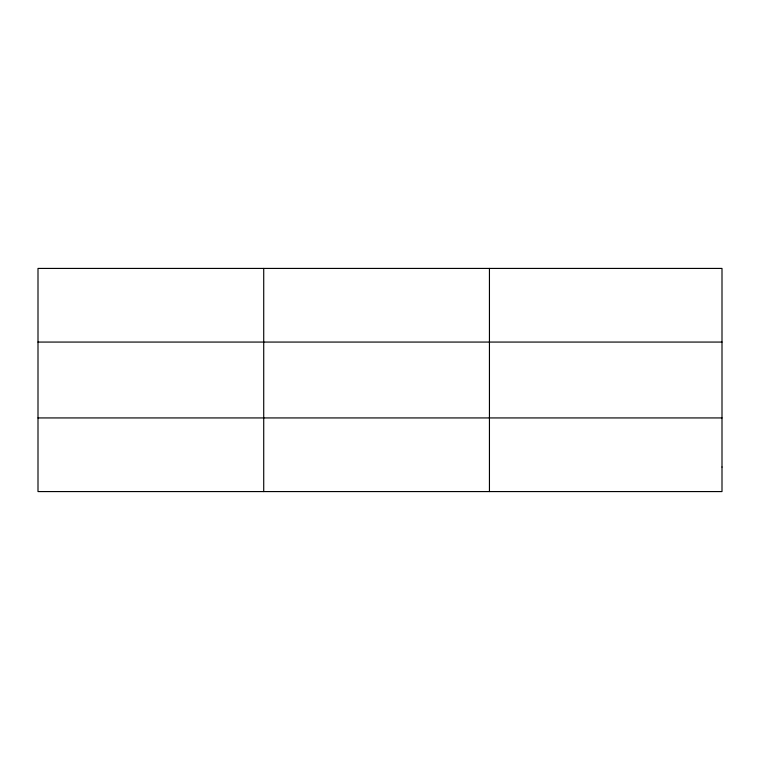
<?xml version="1.0" encoding="UTF-8"?>
<svg xmlns="http://www.w3.org/2000/svg" width="760" height="760" viewBox="0 0 760 760"><rect width="100%" height="100%" fill="white"/><g stroke="black" fill="none" stroke-linecap="round" stroke-linejoin="round"><path stroke-width="1.14" d="M263.72 491.578L263.72 268.423M489.44 491.578L489.44 268.423M38 342.066L722 342.066M38 417.933L722 417.933M722 467.029L722 491.578L38 491.578L38 268.423L722 268.423L722 467.029"/></g></svg>
